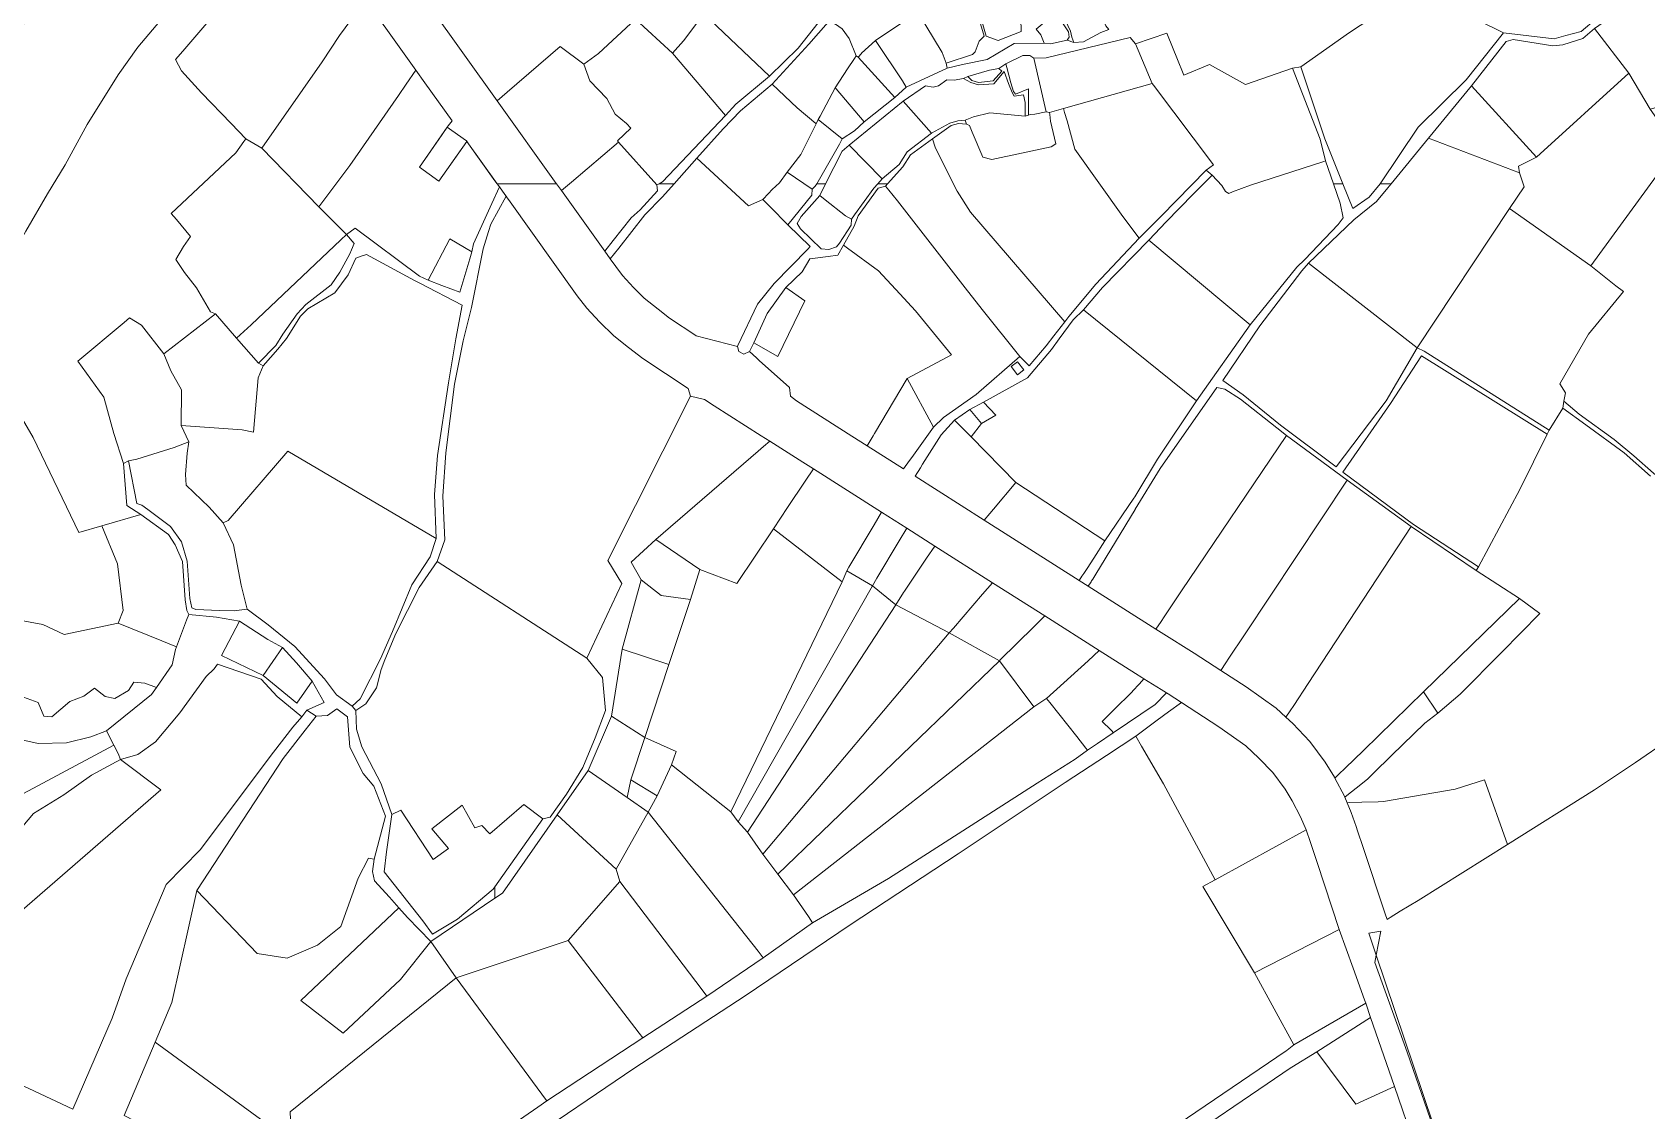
# Model space of a CAD drawing. Header units: metres. Extents: x 542555 to 550520, y 1840485 to 1846995.
# Drawn here: x 548809 to 549476, y 1842617 to 1843063 of the extents above; entities that cross this region are included whole.
import ezdxf

# ---------------------------------------------------------------- set-up
doc = ezdxf.new("R2010")
doc.units = ezdxf.units.M
doc.header["$MEASUREMENT"] = 0
doc.layers.add('Level 30', color=7, linetype='Continuous', lineweight=0)

msp = doc.modelspace()

# ---------------------------------------------------------------- linework, layer by layer
at = {"layer": 'Level 30', "color": 7, "linetype": 'Continuous', "lineweight": 0, "flags": 128}
for points in [[(548805.89, 1842980.38), (548785.73, 1842944.25), (548782.03, 1842992.34), (548788.93, 1843004.39), (548797.44, 1843047.91), (548803.34, 1843063.01), (548818.8, 1843090.33), (548827.8, 1843095.93), (548840.97, 1843108.25), (548864.0257, 1843079.6701), (548867.89, 1843074.88), (548865.9608, 1843072.6197), (548852.22, 1843056.52), (548844.2, 1843045.02), (548831.28, 1843024.53), (548822.19, 1843007.78), (548814.87, 1842995.88), (548805.89, 1842980.38)], [(549029.27, 1843103.22), (549044.41, 1843085.27), (549047.46, 1843081.01), (549058.14, 1843068.14), (549042.84, 1843053.85), (549036.79, 1843049.48), (549027.04, 1843056.74), (549005.05, 1843037.9), (549000.89, 1843034.35), (548973.19, 1843073.03), (548977.47, 1843076.41), (549004.31, 1843097.6), (549014.28, 1843086.39), (549027.43, 1843100.97), (549029.27, 1843103.22)], [(549194.51, 1843086.71), (549193.39, 1843085.68), (549190.58, 1843084.65), (549173.04, 1843074.72), (549174.91, 1843070.91), (549157.41, 1843059.28), (549151.64, 1843053.95), (549151.6282, 1843053.9363), (549150.26, 1843052.34), (549149.833, 1843052.6501), (549149.42, 1843052.95), (549146.55, 1843060.03), (549143.7, 1843064.04), (549140.86, 1843066.07), (549137.93, 1843066.8), (549144.2, 1843076.24), (549150.87, 1843083.03), (549174.35, 1843099.93), (549185.38, 1843108.12), (549191.92, 1843090.28), (549194.51, 1843086.71)], [(549539.65, 1843079.16), (549547.49, 1843064.97), (549525.45, 1843044.08), (549494.31, 1843035.4), (549477.9, 1843030.82), (549469.05, 1843045.68), (549454.91, 1843064.28), (549468.76, 1843073.92), (549481.78, 1843080.93), (549488.75, 1843086.21), (549495.41, 1843092.65), (549505.96, 1843103.19), (549513.91, 1843108.58), (549519.14, 1843103.51), (549539.65, 1843079.16)], [(548928.5, 1843050.49), (548903.62, 1843014.66), (548896.98, 1843018.62), (548890.8621, 1843024.9379), (548878.63, 1843037.57), (548870.4, 1843046.64), (548867.87, 1843051.42), (548870.831, 1843054.8756), (548899, 1843087.75), (548903.7, 1843083.64), (548907.6, 1843087.84), (548909.02, 1843086.44), (548922.19, 1843097.67), (548927.22, 1843101.96), (548934.08, 1843092.7), (548943.36, 1843080.33), (548946.25, 1843076.29), (548944.42, 1843073.18), (548942.29, 1843070.27), (548935.75, 1843061.31), (548928.5, 1843050.49)], [(549190.58, 1843084.65), (549191.903, 1843082.6047), (549192.54, 1843081.62), (549194.55, 1843079.06), (549197.13, 1843075.5), (549199.65, 1843070.22), (549202.36, 1843061), (549200.39, 1843058.93), (549198.73, 1843054.63), (549197.55, 1843053.51), (549186.66, 1843049.82), (549185.02, 1843054.34), (549175.0433, 1843070.6915), (549174.91, 1843070.91), (549173.04, 1843074.72), (549190.58, 1843084.65)], [(549214.47, 1843089.3), (549214.4812, 1843089.2241), (549214.81, 1843086.99), (549214.48, 1843083.85), (549217.7, 1843065.36), (549217.64, 1843062.95), (549208.15, 1843059.24), (549203.24, 1843061.08), (549201.55, 1843066.77), (549200.28, 1843070.54), (549197.72, 1843075.92), (549195.02, 1843079.91), (549194.26, 1843082.22), (549193.8223, 1843083.9608), (549193.39, 1843085.68), (549194.51, 1843086.71), (549200.43, 1843087.63), (549214.47, 1843089.3)], [(548939.94, 1843007.61), (548927.15, 1842990.49), (548903.62, 1843014.66), (548928.5, 1843050.49), (548935.75, 1843061.31), (548942.29, 1843070.27), (548944.42, 1843073.18), (548946.25, 1843076.29), (548952.32, 1843067.82), (548956.23, 1843062.36), (548967.25, 1843046.99), (548963.3, 1843041.24), (548960.08, 1843036.56), (548939.94, 1843007.61)], [(549243.19, 1843076.69), (549246, 1843078.35), (549248.7, 1843072.94), (549250.68, 1843069.78), (549252.68, 1843065.34), (549254.01, 1843063.8), (549250.65, 1843062.52), (549243.56, 1843058.71), (549239.47, 1843058.36), (549238.66, 1843060.67), (549238.11, 1843063.08), (549234.76, 1843070.08), (549237.6, 1843072.77), (549243.19, 1843076.69)], [(549395.12, 1843073.38), (549417.19, 1843062.39), (549401.78, 1843042.94), (549382.01, 1843023.47), (549366.22, 1843000), (549361.66, 1842994.45), (549354.88, 1842989.73), (549350.77, 1843000), (549343.35, 1843018.53), (549333.39, 1843048.33), (549353.58, 1843062.58), (549376.46, 1843077.76), (549378.82, 1843080.17), (549395.12, 1843073.38)], [(549451.61, 1843075.77), (549455.61, 1843068.22), (549449.36, 1843063), (549443.05, 1843061.27), (549438.17, 1843060.01), (549417.19, 1843062.39), (549395.12, 1843073.38), (549405.45, 1843079.49), (549414.21, 1843076.41), (549428.41, 1843078.08), (549446.11, 1843078.8), (549451.61, 1843075.77)], [(549073.53, 1843054.02), (549078.03, 1843059.12), (549086.44, 1843070.26), (549113.59, 1843044.57), (549099.62, 1843032.95), (549095.42, 1843028.23), (549073.53, 1843054.02)], [(549187.05, 1843047.84), (549170.09, 1843039.94), (549168.6, 1843042.57), (549157.9536, 1843058.4683), (549157.41, 1843059.28), (549174.91, 1843070.91), (549175.0433, 1843070.6915), (549185.02, 1843054.34), (549186.66, 1843049.82), (549187.05, 1843047.84)], [(549073.53, 1843054.02), (549095.42, 1843028.23), (549069.31, 1843000.74), (549067.92, 1843000), (549067.03, 1842999.53), (549051.09, 1843017.23), (549050.69, 1843017.69), (549056.19, 1843023.03), (549054.47, 1843024.97), (549049.76, 1843028.84), (549046.25, 1843035.21), (549039.33, 1843042.54), (549036.79, 1843049.48), (549042.84, 1843053.85), (549058.14, 1843068.14), (549073.53, 1843054.02)], [(549145.9246, 1843047.565), (549140.8, 1843039.67), (549134.5307, 1843027.9607), (549133.77, 1843026.54), (549132.88, 1843024.82), (549132.7625, 1843024.9185), (549125.02, 1843031.41), (549114.72, 1843041.14), (549129.83, 1843057.68), (549137.93, 1843066.8), (549140.86, 1843066.07), (549143.7, 1843064.04), (549146.55, 1843060.03), (549149.42, 1843052.95), (549148.6969, 1843051.836), (549145.9246, 1843047.565)], [(549233.42, 1843069.38), (549234.81, 1843066.58), (549237.24, 1843062.88), (549237.52, 1843060.61), (549236.76, 1843059.34), (549229.79, 1843057.92), (549227.25, 1843058.14), (549225.78, 1843061.57), (549223.9, 1843063.97), (549227.17, 1843066.69), (549229.03, 1843067.69), (549233.42, 1843069.38)], [(549454.91, 1843064.28), (549469.05, 1843045.68), (549430.88, 1843010.97), (549404.03, 1843040.56), (549418.42, 1843058.85), (549421.24, 1843059.63), (549437.61, 1843057.03), (549441.85, 1843057.41), (549450.03, 1843060.11), (549454.91, 1843064.28)], [(549050.69, 1843017.69), (549051.09, 1843017.23), (549031.68, 1843000.71), (549027.52, 1842997.16), (549025.49, 1843000), (549025.39, 1843000.14), (549000.89, 1843034.35), (549005.05, 1843037.9), (549027.04, 1843056.74), (549036.79, 1843049.48), (549039.33, 1843042.54), (549046.25, 1843035.21), (549049.76, 1843028.84), (549054.47, 1843024.97), (549056.19, 1843023.03), (549050.69, 1843017.69)], [(549170.09, 1843039.94), (549165.38, 1843035.69), (549150.26, 1843052.34), (549151.6282, 1843053.9363), (549151.64, 1843053.95), (549157.41, 1843059.28), (549157.9536, 1843058.4683), (549168.6, 1843042.57), (549170.09, 1843039.94)], [(549265.05, 1843057.88), (549271.92, 1843041.43), (549235.16, 1843031.11), (549229.44, 1843029.46), (549228.03, 1843029.79), (549222.97, 1843051.9), (549227.99, 1843052.02), (549262.86, 1843060.54), (549265.05, 1843057.88)], [(549300.72, 1842999.31), (549296.7, 1843003.56), (549294.29, 1843005.61), (549297.23, 1843007.88), (549272.393, 1843040.803), (549271.92, 1843041.43), (549265.05, 1843057.88), (549277.96, 1843062.34), (549280.6183, 1843055.8209), (549282.16, 1843052.04), (549284.97, 1843044.94), (549295.69, 1843049.33), (549310.56, 1843041.05), (549329.99, 1843047.76), (549341.35, 1843018.5), (549343.67, 1843009.54), (549342.92, 1843009.2), (549312.54, 1842999.45), (549305.19, 1842996.73), (549303.56, 1842995.94), (549302.27, 1842996.79), (549300.72, 1842999.31)], [(549150.26, 1843052.34), (549165.38, 1843035.69), (549152.77, 1843025.68), (549141.1192, 1843039.2969), (549140.8, 1843039.67), (549145.9246, 1843047.565), (549148.6969, 1843051.836), (549149.42, 1843052.95), (549149.833, 1843052.6501), (549150.26, 1843052.34)], [(549220.77, 1843028.34), (549219.33, 1843027.93), (549219.4, 1843033.62), (549218.67, 1843036.78), (549214.76, 1843036.2), (549213.94, 1843037.68), (549212.52, 1843041.47), (549210.73, 1843046.39), (549206.41, 1843041.39), (549200.12, 1843040.87), (549196.92, 1843041.92), (549193.85, 1843043.48), (549195.71, 1843044.32), (549197.29, 1843042.74), (549200.11, 1843041.89), (549206.11, 1843042.61), (549209.68, 1843046.59), (549208.44, 1843047.74), (549211.39, 1843049.66), (549211.78, 1843048.09), (549213.41, 1843041.74), (549214.55, 1843038.18), (549215.4, 1843037.04), (549220.73, 1843039.3), (549220.77, 1843028.34)], [(549221.48, 1843028.68), (549220.77, 1843028.34), (549220.73, 1843039.3), (549215.4, 1843037.04), (549214.55, 1843038.18), (549213.41, 1843041.74), (549211.78, 1843048.09), (549211.39, 1843049.66), (549218.37, 1843053.03), (549221.31, 1843053.09), (549222.97, 1843051.9), (549228.03, 1843029.79), (549223.41, 1843028.85), (549221.48, 1843028.68)], [(549000.9, 1843000), (549001.85, 1842998.68), (548998.7, 1842991.79), (548991.08, 1842975.13), (548990.45, 1842971.82), (548981.28, 1842977.16), (548972.43, 1842960.08), (548968.78, 1842961.82), (548942.14, 1842981.57), (548938.64, 1842979.06), (548927.15, 1842990.49), (548939.94, 1843007.61), (548960.08, 1843036.56), (548963.3, 1843041.24), (548967.25, 1843046.99), (548970.96, 1843041.8), (548982.29, 1843025.97), (548980.72, 1843023.95), (548980.29, 1843023.4), (548968.77, 1843006.92), (548976.81, 1843001.07), (548984.39, 1843011.78), (548988.4, 1843017.45), (549000.9, 1843000)], [(549219.4, 1843033.62), (549219.33, 1843027.93), (549204.71, 1843029.35), (549198.03, 1843027.74), (549194.48, 1843026.25), (549191.46, 1843026.07), (549188.16, 1843025.07), (549180.63, 1843020.98), (549168.86, 1843034.14), (549178.15, 1843040.56), (549181.27, 1843039.94), (549183.56, 1843040.52), (549186.93, 1843043.01), (549189.93, 1843042.89), (549193.85, 1843043.48), (549196.92, 1843041.92), (549200.12, 1843040.87), (549206.41, 1843041.39), (549210.73, 1843046.39), (549212.52, 1843041.47), (549213.94, 1843037.68), (549214.76, 1843036.2), (549218.67, 1843036.78), (549219.4, 1843033.62)], [(549208.44, 1843047.74), (549209.68, 1843046.59), (549206.11, 1843042.61), (549200.11, 1843041.89), (549197.29, 1843042.74), (549195.71, 1843044.32), (549204.59, 1843046.99), (549208.44, 1843047.74)], [(549350.77, 1843000), (549346.96, 1843000), (549343.67, 1843009.54), (549341.35, 1843018.5), (549329.99, 1843047.76), (549333.39, 1843048.33), (549343.35, 1843018.53), (549350.77, 1843000)], [(549489.09, 1843014.95), (549453.41, 1842966.02), (549419.71, 1842989.79), (549425.81, 1842998.74), (549423.89, 1843004.52), (549423.41, 1843007.27), (549430.88, 1843010.97), (549469.05, 1843045.68), (549477.9, 1843030.82), (549489.09, 1843014.95)], [(549114.72, 1843041.14), (549125.02, 1843031.41), (549132.7625, 1843024.9185), (549132.88, 1843024.82), (549126.5, 1843012.06), (549120.85, 1843004.75), (549117.78, 1843000.33), (549114.73, 1842997.58), (549113.2206, 1842995.9806), (549110.87, 1842993.49), (549104.95, 1842990.9), (549083.58, 1843010.55), (549094.39, 1843022.69), (549101.64, 1843030.14), (549114.72, 1843041.14)], [(549140.8, 1843039.67), (549141.1192, 1843039.2969), (549152.77, 1843025.68), (549148.8, 1843021.86), (549143.6, 1843018.64), (549133.77, 1843026.54), (549134.5307, 1843027.9607), (549140.8, 1843039.67)], [(549271.92, 1843041.43), (549272.393, 1843040.803), (549297.23, 1843007.88), (549294.29, 1843005.61), (549275.74, 1842986.67), (549266.47, 1842977.44), (549259.77, 1842986.52), (549239.91, 1843014.31), (549236.7, 1843026.09), (549235.6733, 1843029.4368), (549235.16, 1843031.11), (549271.92, 1843041.43)], [(549404.03, 1843040.56), (549430.88, 1843010.97), (549423.41, 1843007.27), (549423.89, 1843004.52), (549386.28, 1843018.9), (549404.03, 1843040.56)], [(549168.86, 1843034.14), (549180.63, 1843020.98), (549170.49, 1843013.14), (549167.26, 1843007.98), (549160.19, 1843002.07), (549146.57, 1843015.98), (549168.86, 1843034.14)], [(549235.16, 1843031.11), (549235.6733, 1843029.4368), (549236.7, 1843026.09), (549239.91, 1843014.31), (549259.77, 1842986.52), (549266.47, 1842977.44), (549248.61, 1842958.41), (549237.49, 1842945.17), (549235.73, 1842942.87), (549196.81, 1842988.31), (549191.27, 1842997), (549182.2781, 1843014.7773), (549182.12, 1843015.09), (549180.97, 1843018.58), (549188.78, 1843024.11), (549191.78, 1843024.96), (549195.12, 1843024.67), (549196.38, 1843024.04), (549197.4981, 1843021.3459), (549201.8, 1843010.98), (549205.61, 1843010.1), (549230.07, 1843015.33), (549232.06, 1843016.48), (549229.79, 1843025.93), (549229.5173, 1843028.6807), (549229.44, 1843029.46), (549235.16, 1843031.11)], [(549196.38, 1843024.04), (549195.12, 1843024.67), (549194.48, 1843026.25), (549198.03, 1843027.74), (549204.71, 1843029.35), (549219.33, 1843027.93), (549220.77, 1843028.34), (549221.48, 1843028.68), (549223.41, 1843028.85), (549228.03, 1843029.79), (549229.44, 1843029.46), (549229.5173, 1843028.6807), (549229.79, 1843025.93), (549232.06, 1843016.48), (549230.07, 1843015.33), (549205.61, 1843010.1), (549201.8, 1843010.98), (549197.4981, 1843021.3459), (549196.38, 1843024.04)], [(548988.46, 1843017.54), (548988.4, 1843017.45), (548976.81, 1843001.07), (548968.77, 1843006.92), (548978.21, 1843020.42), (548980.29, 1843023.4), (548982.12, 1843022.09), (548988.2, 1843017.73), (548988.46, 1843017.54)], [(549133.77, 1843026.54), (549143.6, 1843018.64), (549142.58, 1843016.4), (549133.15, 1843000), (549132.55, 1842998.95), (549131.2, 1842997.7), (549120.85, 1843004.75), (549126.5, 1843012.06), (549132.88, 1843024.82), (549133.77, 1843026.54)], [(549195.12, 1843024.67), (549191.78, 1843024.96), (549188.78, 1843024.11), (549180.97, 1843018.58), (549171.94, 1843011.91), (549168.72, 1843006.94), (549162.41, 1843000), (549158.37, 1843000), (549160.19, 1843002.07), (549167.26, 1843007.98), (549170.49, 1843013.14), (549180.63, 1843020.98), (549188.16, 1843025.07), (549191.46, 1843026.07), (549194.48, 1843026.25), (549195.12, 1843024.67)], [(548899.1, 1842941.62), (548893.04, 1842936.09), (548884.36, 1842946.27), (548882.27, 1842946.97), (548876.56, 1842956.99), (548871.63, 1842963.24), (548868.01, 1842968.66), (548871.1, 1842974.05), (548874.12, 1842978.14), (548868.25, 1842985.23), (548866, 1842987.77), (548892.76, 1843012.81), (548896.1519, 1843017.4798), (548896.98, 1843018.62), (548903.62, 1843014.66), (548927.15, 1842990.49), (548938.64, 1842979.06), (548936.2842, 1842976.8293), (548899.1, 1842941.62)], [(549067.03, 1842999.53), (549067.25, 1842997.12), (549060.15, 1842989.23), (549056.36, 1842985.87), (549048.97, 1842976.58), (549045.44, 1842972.14), (549027.52, 1842997.16), (549031.68, 1843000.71), (549051.09, 1843017.23), (549067.03, 1842999.53)], [(549235.73, 1842942.87), (549231.2322, 1842937.1096), (549228, 1842932.97), (549220.95, 1842924.75), (549217.12, 1842928.53), (549201.613, 1842948.0685), (549194.58, 1842956.93), (549166.54, 1842992.98), (549162.9233, 1842997.4029), (549161.56, 1842999.07), (549162.41, 1843000), (549168.72, 1843006.94), (549171.94, 1843011.91), (549180.97, 1843018.58), (549182.12, 1843015.09), (549182.2781, 1843014.7773), (549191.27, 1842997), (549196.81, 1842988.31), (549235.73, 1842942.87)], [(549425.81, 1842998.74), (549419.71, 1842989.79), (549381.51, 1842932.21), (549336.6, 1842967.18), (549355.35, 1842985.04), (549364.68, 1842992.72), (549369.4, 1842998.3), (549370.79, 1843000), (549386.28, 1843018.9), (549423.89, 1843004.52), (549425.81, 1842998.74)], [(549130.46, 1842974.02), (549129.4777, 1842973.014), (549115.54, 1842958.74), (549108.61, 1842950.18), (549100.55, 1842933.06), (549100.36, 1842932.65), (549100.32, 1842932.66), (549083.29, 1842937.16), (549083.07, 1842937.22), (549072.22, 1842944.42), (549067.54, 1842948.09), (549061.81, 1842952.72), (549057.38, 1842957.06), (549052.78, 1842962.1), (549050.04, 1842965.72), (549047.74, 1842968.93), (549051.25, 1842973.4), (549062.06, 1842987.1), (549069.35, 1842994.61), (549074.17, 1843000), (549083.58, 1843010.55), (549104.95, 1842990.9), (549110.87, 1842993.49), (549113.8232, 1842990.4878), (549121.11, 1842983.08), (549130.46, 1842974.02)], [(549146.57, 1843015.98), (549160.19, 1843002.07), (549158.37, 1843000), (549156.82, 1842998.25), (549148.82, 1842987.15), (549147.49, 1842985.34), (549145.01, 1842986.75), (549136.62, 1842993.37), (549134.35, 1842995.14), (549136.82, 1843000), (549143.7, 1843013.5), (549146.57, 1843015.98)], [(549349.73, 1842991.94), (549350.97, 1842985.97), (549348.92, 1842983.14), (549335.07, 1842968.64), (549331.74, 1842965.53), (549312.46, 1842941.65), (549270.59, 1842976.67), (549277.67, 1842984.23), (549288.82, 1842995.73), (549296.7, 1843003.56), (549300.72, 1842999.31), (549302.27, 1842996.79), (549303.56, 1842995.94), (549305.19, 1842996.73), (549312.54, 1842999.45), (549342.92, 1843009.2), (549343.67, 1843009.54), (549346.95, 1843000), (549346.96, 1843000), (549349.73, 1842991.94)], [(549489.09, 1843014.95), (549527.16, 1842938.48), (549517.42, 1842888.52), (549511.75, 1842893.81), (549506.87, 1842889.41), (549516.33, 1842882.16), (549516.03, 1842879.53), (549513.31, 1842865.88), (549508.88, 1842850.43), (549501.57, 1842858.64), (549495.61, 1842866.32), (549479.36, 1842880.26), (549471.21, 1842887.51), (549462.99, 1842894.29), (549448.56, 1842904.65), (549442.28, 1842910.07), (549442.92, 1842913.47), (549440.52, 1842917.24), (549452.35, 1842937.81), (549466.87, 1842955.38), (549463.66, 1842957.85), (549453.41, 1842966.02), (549489.09, 1843014.95)], [(549120.85, 1843004.75), (549131.2, 1842997.7), (549131.08, 1842995.29), (549121.11, 1842983.08), (549113.8232, 1842990.4878), (549110.87, 1842993.49), (549113.2206, 1842995.9806), (549114.73, 1842997.58), (549117.78, 1843000.33), (549120.85, 1843004.75)], [(549001.85, 1842998.68), (549004.12, 1842995.5), (549004.59, 1842994.84), (548998.24, 1842983.36), (548997.312, 1842980.3257), (548995.09, 1842973.06), (548990.34, 1842948.8), (548986.87, 1842934.99), (548983.26, 1842917.12), (548979.69, 1842888.72), (548978.5, 1842870.76), (548979.32, 1842852.79), (548976.07, 1842843.78), (548968.7, 1842833.04), (548958.98, 1842813.94), (548954.49, 1842803.05), (548952.98, 1842799.1), (548951, 1842791.5), (548946.56, 1842784.93), (548942.44, 1842782.2), (548940.95, 1842783.94), (548944.29, 1842786.94), (548952.72, 1842803.59), (548957.61, 1842814.88), (548965.64, 1842834.17), (548973.2, 1842845.73), (548975.69, 1842853.27), (548974.99, 1842871.54), (548976.25, 1842887.56), (548980.83, 1842917.63), (548983.83, 1842935.81), (548986.49, 1842949.75), (548968.9542, 1842958.8647), (548966.77, 1842960), (548946.85, 1842970.7), (548944.7277, 1842970.0118), (548942.44, 1842969.27), (548939.23, 1842962.29), (548933.71, 1842954.93), (548922.56, 1842948.29), (548919.54, 1842945.24), (548913.74, 1842935.96), (548910.24, 1842931.61), (548904.06, 1842924.74), (548902.14, 1842925.77), (548909.34, 1842933.08), (548912.3, 1842937.83), (548918.2, 1842946.24), (548921.72, 1842950.13), (548932.19, 1842958.26), (548935.84, 1842963.46), (548939.96, 1842971.06), (548940.648, 1842972.6883), (548941.76, 1842975.32), (548938.64, 1842979.06), (548942.14, 1842981.57), (548968.78, 1842961.82), (548972.43, 1842960.08), (548978.0448, 1842957.9274), (548985.42, 1842955.1), (548989.6059, 1842969.0141), (548990.45, 1842971.82), (548991.08, 1842975.13), (548998.7, 1842991.79), (549001.85, 1842998.68)], [(549067.92, 1843000), (549074.17, 1843000), (549069.35, 1842994.61), (549062.06, 1842987.1), (549051.25, 1842973.4), (549047.74, 1842968.93), (549045.44, 1842972.14), (549048.97, 1842976.58), (549056.36, 1842985.87), (549060.15, 1842989.23), (549067.25, 1842997.12), (549067.03, 1842999.53), (549067.92, 1843000)], [(549158.37, 1843000), (549162.41, 1843000), (549161.56, 1842999.07), (549158.54, 1842998.16), (549150.3, 1842986.8), (549148.61, 1842982.48), (549144.14, 1842974.62), (549141.87, 1842970.45), (549137.8172, 1842969.9412), (549130.24, 1842968.99), (549127.11, 1842963.52), (549120.41, 1842957.14), (549112.65, 1842946.33), (549107.06, 1842934.28), (549105.3, 1842930.58), (549102.95, 1842929.58), (549100.95, 1842930.61), (549100.36, 1842932.63), (549100.36, 1842932.65), (549100.55, 1842933.06), (549108.61, 1842950.18), (549115.54, 1842958.74), (549129.4777, 1842973.014), (549130.46, 1842974.02), (549121.11, 1842983.08), (549131.08, 1842995.29), (549131.2, 1842997.7), (549132.55, 1842998.95), (549133.15, 1843000), (549136.82, 1843000), (549134.35, 1842995.14), (549126.7, 1842986.52), (549125.02, 1842983.56), (549126.4, 1842981.38), (549134.96, 1842973.12), (549138.08, 1842972.85), (549141.33, 1842973.95), (549142.59, 1842975.38), (549147.38, 1842982.9), (549147.49, 1842985.34), (549148.82, 1842987.15), (549156.82, 1842998.25), (549158.37, 1843000)], [(549161.56, 1842999.07), (549162.9233, 1842997.4029), (549166.54, 1842992.98), (549194.58, 1842956.93), (549201.613, 1842948.0685), (549217.12, 1842928.53), (549199.1, 1842912.9), (549185.63, 1842903.32), (549181.5, 1842899.35), (549170.61, 1842919.46), (549188.83, 1842929.3), (549174.03, 1842947.38), (549167.4637, 1842954.5013), (549158.65, 1842964.06), (549145.8135, 1842973.4021), (549144.14, 1842974.62), (549148.61, 1842982.48), (549150.3, 1842986.8), (549158.54, 1842998.16), (549161.56, 1842999.07)], [(549436.12, 1842898.11), (549435.31, 1842896.42), (549383.27, 1842928.9), (549370.56, 1842909.15), (549350.84, 1842880.72), (549380, 1842859.13), (549406.86, 1842841.53), (549406, 1842840.06), (549379, 1842858.32), (549352.54, 1842877.46), (549327.47, 1842895.95), (549323.49, 1842899.1), (549308.46, 1842910.89), (549301.99, 1842915.09), (549298.67, 1842915.76), (549275.26, 1842882.26), (549264.8484, 1842865.3922), (549264.81, 1842865.33), (549248.56, 1842838.56), (549247.31, 1842836.49), (549246.86, 1842835.76), (549246.64, 1842835.4), (549245.49, 1842833.51), (549241.68, 1842835.93), (549242.85, 1842837.69), (549243.19, 1842838.2), (549243.57, 1842838.77), (549244.95, 1842840.84), (549247.79, 1842845.11), (549252.31, 1842852.34), (549264.3636, 1842869.9182), (549264.79, 1842870.54), (549274.13, 1842886.11), (549290.22, 1842910.16), (549312.46, 1842941.65), (549331.74, 1842965.53), (549335.07, 1842968.64), (549348.92, 1842983.14), (549350.97, 1842985.97), (549349.73, 1842991.94), (549346.96, 1843000), (549350.77, 1843000), (549354.88, 1842989.73), (549361.66, 1842994.45), (549366.22, 1843000), (549370.79, 1843000), (549369.4, 1842998.3), (549364.68, 1842992.72), (549355.35, 1842985.04), (549336.6, 1842967.18), (549333.8, 1842964), (549316.43, 1842941.19), (549301.17, 1842918.68), (549309.55, 1842912.68), (549324.96, 1842900.17), (549348, 1842882.94), (549368.7, 1842910.28), (549381.51, 1842932.21), (549384.45, 1842930.74), (549436.12, 1842898.11)], [(549080.93, 1842912.17), (549046.77, 1842844.16), (549052.5, 1842834.64), (549038.07, 1842803.85), (548976.07, 1842843.78), (548979.32, 1842852.79), (548978.5, 1842870.76), (548979.69, 1842888.72), (548983.26, 1842917.12), (548986.87, 1842934.99), (548990.34, 1842948.8), (548995.09, 1842973.06), (548997.312, 1842980.3257), (548998.24, 1842983.36), (549004.59, 1842994.84), (549005.06, 1842994.18), (549005.5715, 1842993.466), (549034.06, 1842953.7), (549038.02, 1842948.6), (549043.2, 1842942.96), (549049.25, 1842937.14), (549055.28, 1842932.29), (549061.16, 1842927.76), (549079.89, 1842915.33), (549080.93, 1842912.17)], [(549134.35, 1842995.14), (549136.62, 1842993.37), (549145.01, 1842986.75), (549147.49, 1842985.34), (549147.38, 1842982.9), (549142.59, 1842975.38), (549141.33, 1842973.95), (549138.08, 1842972.85), (549134.96, 1842973.12), (549126.4, 1842981.38), (549125.02, 1842983.56), (549126.7, 1842986.52), (549134.35, 1842995.14)], [(549442.92, 1842913.47), (549442.28, 1842910.07), (549441.77, 1842907.17), (549436.12, 1842898.11), (549384.45, 1842930.74), (549381.51, 1842932.21), (549419.71, 1842989.79), (549453.41, 1842966.02), (549463.66, 1842957.85), (549466.87, 1842955.38), (549452.35, 1842937.81), (549440.52, 1842917.24), (549442.92, 1842913.47)], [(548941.76, 1842975.32), (548940.648, 1842972.6883), (548939.96, 1842971.06), (548935.84, 1842963.46), (548932.19, 1842958.26), (548921.72, 1842950.13), (548918.2, 1842946.24), (548912.3, 1842937.83), (548909.34, 1842933.08), (548902.14, 1842925.77), (548893.04, 1842936.09), (548899.1, 1842941.62), (548936.2842, 1842976.8293), (548938.64, 1842979.06), (548941.76, 1842975.32)], [(548985.42, 1842955.1), (548978.0448, 1842957.9274), (548972.43, 1842960.08), (548981.28, 1842977.16), (548990.45, 1842971.82), (548989.6059, 1842969.0141), (548985.42, 1842955.1)], [(549270.59, 1842976.67), (549312.46, 1842941.65), (549290.22, 1842910.16), (549243.44, 1842947.91), (549251.3, 1842957.07), (549270.59, 1842976.67)], [(548968.9542, 1842958.8647), (548986.49, 1842949.75), (548983.83, 1842935.81), (548980.83, 1842917.63), (548976.25, 1842887.56), (548974.99, 1842871.54), (548975.69, 1842853.27), (548914.35, 1842889.43), (548889.58, 1842860.75), (548887.6, 1842859.8), (548881.84, 1842866.19), (548872.21, 1842875.36), (548872.02, 1842879.76), (548872.73, 1842888.55), (548873.32, 1842893.26), (548870.24, 1842899.99), (548895.39, 1842898.18), (548900.1, 1842897.23), (548902.03, 1842919.68), (548904.06, 1842924.74), (548910.24, 1842931.61), (548913.74, 1842935.96), (548919.54, 1842945.24), (548922.56, 1842948.29), (548933.71, 1842954.93), (548939.23, 1842962.29), (548942.44, 1842969.27), (548944.7277, 1842970.0118), (548946.85, 1842970.7), (548966.77, 1842960), (548968.9542, 1842958.8647)], [(549144.14, 1842974.62), (549145.8135, 1842973.4021), (549158.65, 1842964.06), (549167.4637, 1842954.5013), (549174.03, 1842947.38), (549188.83, 1842929.3), (549170.61, 1842919.46), (549156.98, 1842896.72), (549156.42, 1842895.79), (549153.95, 1842891.66), (549147.69, 1842895.63), (549124.79, 1842910.18), (549124.78, 1842910.19), (549122.27, 1842912.14), (549121.85, 1842915.78), (549109.36, 1842926.95), (549108.19, 1842928), (549105.3, 1842930.58), (549107.06, 1842934.28), (549117.07, 1842928.62), (549128.22, 1842951.59), (549120.41, 1842957.14), (549127.11, 1842963.52), (549130.24, 1842968.99), (549137.8172, 1842969.9412), (549141.87, 1842970.45), (549144.14, 1842974.62)], [(549336.6, 1842967.18), (549381.51, 1842932.21), (549368.7, 1842910.28), (549348, 1842882.94), (549324.96, 1842900.17), (549309.55, 1842912.68), (549301.17, 1842918.68), (549316.43, 1842941.19), (549333.8, 1842964), (549336.6, 1842967.18)], [(549117.07, 1842928.62), (549107.06, 1842934.28), (549112.65, 1842946.33), (549120.41, 1842957.14), (549128.22, 1842951.59), (549117.07, 1842928.62)], [(548870.24, 1842899.99), (548873.32, 1842893.26), (548867.25, 1842890.96), (548851.84, 1842886.17), (548848.41, 1842885.44), (548846.4, 1842884.31), (548842.32, 1842896.72), (548838.19, 1842911.77), (548827.48, 1842926.64), (548846.57, 1842942.66), (548848.77, 1842944.55), (548853.76, 1842941.5), (548863.05, 1842929.64), (548865.92, 1842922.62), (548870.3, 1842914.72), (548870.24, 1842899.99)], [(548895.39, 1842898.18), (548870.24, 1842899.99), (548870.3, 1842914.72), (548865.92, 1842922.62), (548863.05, 1842929.64), (548884.36, 1842946.27), (548893.04, 1842936.09), (548902.14, 1842925.77), (548904.06, 1842924.74), (548902.03, 1842919.68), (548900.1, 1842897.23), (548895.39, 1842898.18)], [(549243.44, 1842947.91), (549290.22, 1842910.16), (549274.13, 1842886.11), (549264.79, 1842870.54), (549264.3636, 1842869.9182), (549252.31, 1842852.34), (549215.46, 1842876.5), (549196.99, 1842895.27), (549201.32, 1842900.92), (549207.17, 1842904.23), (549202.07, 1842909.73), (549220.33, 1842919.68), (549230.19, 1842931.48), (549233.4168, 1842935.8133), (549239.26, 1842943.66), (549243.44, 1842947.91)], [(549218.79, 1842923), (549216.15, 1842920.97), (549213.61, 1842924.41), (549216.18, 1842926.35), (549218.79, 1842923)], [(549424, 1842873.55), (549406.86, 1842841.53), (549380, 1842859.13), (549350.84, 1842880.72), (549370.56, 1842909.15), (549383.27, 1842928.9), (549435.31, 1842896.42), (549424, 1842873.55)], [(549170.61, 1842919.46), (549181.5, 1842899.35), (549172.5, 1842886.85), (549171.56, 1842885.55), (549169.05, 1842882.07), (549153.95, 1842891.66), (549156.42, 1842895.79), (549156.98, 1842896.72), (549170.61, 1842919.46)], [(549113.74, 1842893.51), (549111.1575, 1842891.2926), (549108.93, 1842889.38), (549066.54, 1842852.94), (549056.35, 1842843.54), (549060.48, 1842836.13), (549052.64, 1842807.49), (549048.17, 1842779.8), (549038.51, 1842757.36), (549025.69, 1842739.01), (549003.2, 1842706.67), (549000, 1842704.51), (549000, 1842709.28), (549019.8, 1842737.37), (549022.84, 1842738.04), (549029.56, 1842747.49), (549036.33, 1842758.53), (549041.43, 1842770.8), (549045.72, 1842782.17), (549044.46, 1842795.81), (549038.07, 1842803.85), (549052.5, 1842834.64), (549046.77, 1842844.16), (549080.93, 1842912.17), (549086.72, 1842910.8), (549090.64, 1842908.2), (549110.1733, 1842895.7781), (549113.74, 1842893.51)], [(549207.17, 1842904.23), (549201.32, 1842900.92), (549196.5, 1842906.68), (549202.07, 1842909.73), (549207.17, 1842904.23)], [(549275.56, 1842818.99), (549273.4, 1842815.78), (549245.49, 1842833.51), (549246.64, 1842835.4), (549246.86, 1842835.76), (549247.31, 1842836.49), (549248.56, 1842838.56), (549264.81, 1842865.33), (549264.8484, 1842865.3922), (549275.26, 1842882.26), (549298.67, 1842915.76), (549301.99, 1842915.09), (549308.46, 1842910.89), (549323.49, 1842899.1), (549327.47, 1842895.95), (549284.0607, 1842831.5989), (549276.83, 1842820.88), (549275.56, 1842818.99)], [(549201.32, 1842900.92), (549196.99, 1842895.27), (549190.13, 1842902.22), (549196.5, 1842906.68), (549201.32, 1842900.92)], [(549204.78, 1842863.64), (549202.46, 1842860.84), (549173.79, 1842879.05), (549176, 1842882.55), (549176.94, 1842884.03), (549184.65, 1842896.21), (549190.13, 1842902.22), (549196.99, 1842895.27), (549215.46, 1842876.5), (549206.24, 1842865.39), (549204.78, 1842863.64)], [(548892.14, 1842823.33), (548886.03, 1842823.55), (548876.23, 1842823.86), (548874.64, 1842824.56), (548873.79, 1842828.52), (548872.7, 1842843.88), (548870.29, 1842851.85), (548865.76, 1842858.25), (548856.41, 1842865.28), (548853.94, 1842867.02), (548851.83, 1842867.8), (548848.41, 1842885.44), (548851.84, 1842886.17), (548867.25, 1842890.96), (548873.32, 1842893.26), (548872.73, 1842888.55), (548872.02, 1842879.76), (548872.21, 1842875.36), (548881.84, 1842866.19), (548887.6, 1842859.8), (548891.78, 1842850.65), (548895.01, 1842833.93), (548897.53, 1842824.08), (548893.15, 1842823.56), (548892.14, 1842823.33)], [(548887.6, 1842859.8), (548889.58, 1842860.75), (548914.35, 1842889.43), (548975.69, 1842853.27), (548973.2, 1842845.73), (548965.64, 1842834.17), (548957.61, 1842814.88), (548952.72, 1842803.59), (548944.29, 1842786.94), (548940.95, 1842783.94), (548934.39, 1842788.61), (548929.51, 1842795.22), (548917.18, 1842808.58), (548906.15, 1842817.53), (548897.53, 1842824.08), (548895.01, 1842833.93), (548891.78, 1842850.65), (548887.6, 1842859.8)], [(549121.0751, 1842866.0719), (549115.19, 1842857.3), (549100.01, 1842834.67), (549084.71, 1842840.51), (549066.54, 1842852.94), (549108.93, 1842889.38), (549111.1575, 1842891.2926), (549113.74, 1842893.51), (549127.37, 1842884.85), (549131.79, 1842882.04), (549128.4, 1842876.99), (549121.0751, 1842866.0719)], [(549302.35, 1842801.85), (549300.29, 1842798.75), (549289.27, 1842805.9), (549275.61, 1842814.38), (549273.4, 1842815.78), (549275.56, 1842818.99), (549276.83, 1842820.88), (549284.0607, 1842831.5989), (549327.47, 1842895.95), (549352.54, 1842877.46), (549310.0568, 1842813.4572), (549303.64, 1842803.79), (549302.35, 1842801.85)], [(549000, 1842709.28), (549000, 1842704.51), (548973.52, 1842686.64), (548963.85, 1842696.51), (548960.26, 1842700.57), (548956.44, 1842704.9), (548950.13, 1842711.71), (548949.31, 1842715.61), (548950.11, 1842720.7), (548954.76, 1842738.41), (548949.96, 1842750.89), (548945.54, 1842756.12), (548940, 1842766.98), (548939.05, 1842779.56), (548934.55, 1842782.91), (548930.76, 1842780.15), (548926.07, 1842779.8), (548922.23, 1842782.26), (548929.37, 1842785.4), (548924.36, 1842794.31), (548917.97, 1842801.83), (548912.08, 1842808.21), (548906.05, 1842811.54), (548894.34, 1842819.1), (548884.77, 1842820.7), (548873.4, 1842821.92), (548872.54, 1842823.55), (548871.91, 1842827.93), (548870.76, 1842843.84), (548867.77, 1842850.74), (548864.92, 1842854.96), (548853.56, 1842863.27), (548847.68, 1842866.96), (548846.4, 1842884.31), (548848.41, 1842885.44), (548851.83, 1842867.8), (548853.94, 1842867.02), (548856.41, 1842865.28), (548865.76, 1842858.25), (548870.29, 1842851.85), (548872.7, 1842843.88), (548873.79, 1842828.52), (548874.64, 1842824.56), (548876.23, 1842823.86), (548886.03, 1842823.55), (548892.14, 1842823.33), (548893.15, 1842823.56), (548897.53, 1842824.08), (548906.15, 1842817.53), (548917.18, 1842808.58), (548929.51, 1842795.22), (548934.39, 1842788.61), (548940.95, 1842783.94), (548942.44, 1842782.2), (548942.73, 1842774.45), (548944.94, 1842767.08), (548952.87, 1842751.82), (548957.35, 1842739.21), (548955.1, 1842723.68), (548954.2, 1842715.42), (548970.23, 1842695.17), (548974.18, 1842689.66), (548984.52, 1842695.9), (548999.27, 1842708.24), (549000, 1842709.28)], [(549146.4825, 1842841.4779), (549145.54, 1842839.89), (549143.64, 1842835.32), (549115.19, 1842857.3), (549121.0751, 1842866.0719), (549128.4, 1842876.99), (549131.79, 1842882.04), (549159.95, 1842864.16), (549156.83, 1842858.91), (549146.4825, 1842841.4779)], [(549215.46, 1842876.5), (549252.31, 1842852.34), (549247.79, 1842845.11), (549244.95, 1842840.84), (549243.57, 1842838.77), (549243.19, 1842838.2), (549242.85, 1842837.69), (549241.68, 1842835.93), (549202.46, 1842860.84), (549204.78, 1842863.64), (549206.24, 1842865.39), (549215.46, 1842876.5)], [(549328.98, 1842782.03), (549327.25, 1842779.39), (549323.23, 1842783.08), (549310.78, 1842791.95), (549300.29, 1842798.75), (549302.35, 1842801.85), (549303.64, 1842803.79), (549310.0568, 1842813.4572), (549352.54, 1842877.46), (549379, 1842858.32), (549336.4175, 1842793.3626), (549330.47, 1842784.29), (549328.98, 1842782.03)], [(548872.41, 1842819.48), (548868.32, 1842808.53), (548862.19, 1842810.98), (548844.14, 1842818.26), (548846.17, 1842823.56), (548843.9, 1842842.76), (548837.34, 1842858.57), (548853.56, 1842863.27), (548864.92, 1842854.96), (548867.77, 1842850.74), (548870.76, 1842843.84), (548871.91, 1842827.93), (548872.54, 1842823.55), (548873.4, 1842821.92), (548872.41, 1842819.48)], [(549158.0064, 1842836.8608), (549156.15, 1842833.75), (549145.54, 1842839.89), (549146.4825, 1842841.4779), (549156.83, 1842858.91), (549159.95, 1842864.16), (549170.35, 1842857.55), (549167.22, 1842852.3), (549158.0064, 1842836.8608)], [(549115.19, 1842857.3), (549143.64, 1842835.32), (549097.59, 1842740.3), (549073, 1842759.65), (549074.96, 1842765.22), (549061.96, 1842770.95), (549071.99, 1842801.21), (549080.92, 1842828.13), (549084.71, 1842840.51), (549100.01, 1842834.67), (549115.19, 1842857.3)], [(549169.0026, 1842830.9479), (549165.82, 1842825.92), (549156.15, 1842833.75), (549158.0064, 1842836.8608), (549167.22, 1842852.3), (549170.35, 1842857.55), (549182, 1842850.15), (549178.57, 1842845.09), (549169.39, 1842831.56), (549169.0026, 1842830.9479)], [(549406, 1842840.06), (549423.93, 1842828.48), (549384.21, 1842789.92), (549359.2712, 1842765.6118), (549351.78, 1842758.31), (549349.19, 1842755.79), (549347.52, 1842754.17), (549347.29, 1842754.61), (549343.51, 1842760.85), (549337.13, 1842769.39), (549330.11, 1842776.76), (549327.25, 1842779.39), (549328.98, 1842782.03), (549330.47, 1842784.29), (549336.4175, 1842793.3626), (549379, 1842858.32), (549406, 1842840.06)], [(549066.54, 1842852.94), (549084.71, 1842840.51), (549080.92, 1842828.13), (549068.78, 1842829.7), (549060.48, 1842836.13), (549056.35, 1842843.54), (549066.54, 1842852.94)], [(549189.6621, 1842816.2539), (549187.98, 1842814.3), (549165.82, 1842825.92), (549169.0026, 1842830.9479), (549169.39, 1842831.56), (549178.57, 1842845.09), (549182, 1842850.15), (549205.82, 1842835.02), (549201.78, 1842830.33), (549189.6621, 1842816.2539)], [(549036.33, 1842758.53), (549029.56, 1842747.49), (549022.84, 1842738.04), (549019.8, 1842737.37), (549011.93, 1842743.28), (548997.96, 1842731.11), (548994.63, 1842734.61), (548991.7, 1842733.66), (548986.44, 1842742.99), (548973.85, 1842733.22), (548980.8, 1842725.12), (548974.45, 1842720.57), (548961.02, 1842740.95), (548957.35, 1842739.21), (548952.87, 1842751.82), (548944.94, 1842767.08), (548942.73, 1842774.45), (548942.44, 1842782.2), (548946.56, 1842784.93), (548951, 1842791.5), (548952.98, 1842799.1), (548954.49, 1842803.05), (548958.98, 1842813.94), (548968.7, 1842833.04), (548976.07, 1842843.78), (549038.07, 1842803.85), (549044.46, 1842795.81), (549045.72, 1842782.17), (549041.43, 1842770.8), (549036.33, 1842758.53)], [(549080.92, 1842828.13), (549071.99, 1842801.21), (549052.64, 1842807.49), (549060.48, 1842836.13), (549068.78, 1842829.7), (549080.92, 1842828.13)], [(549145.54, 1842839.89), (549156.15, 1842833.75), (549100.59, 1842736.08), (549097.59, 1842740.3), (549143.64, 1842835.32), (549145.54, 1842839.89)], [(549165.82, 1842825.92), (549104.54, 1842731.77), (549100.59, 1842736.08), (549156.15, 1842833.75), (549165.82, 1842825.92)], [(549208.9116, 1842802.9285), (549208.68, 1842802.7), (549187.98, 1842814.3), (549189.6621, 1842816.2539), (549201.78, 1842830.33), (549205.82, 1842835.02), (549227.48, 1842821.26), (549223.02, 1842816.85), (549208.9116, 1842802.9285)], [(549165.82, 1842825.92), (549187.98, 1842814.3), (549110.9, 1842722.8), (549104.54, 1842731.77), (549165.82, 1842825.92)], [(549423.93, 1842828.48), (549432.26, 1842822.33), (549416.6, 1842806.33), (549399.39, 1842788.97), (549390.15, 1842781.07), (549384.21, 1842789.92), (549423.93, 1842828.48)], [(548929.37, 1842785.4), (548922.23, 1842782.26), (548920.18, 1842779.57), (548909.85, 1842788), (548903.35, 1842795.07), (548885.24, 1842801.31), (548883.9, 1842799.44), (548880.55, 1842796.27), (548869.62, 1842781.14), (548859.55, 1842769.21), (548852.25, 1842763.95), (548845.1, 1842761.85), (548844.17, 1842764.31), (548842.38, 1842767.83), (548839.29, 1842773.78), (548857.97, 1842788.76), (548859.97, 1842791.64), (548866.52, 1842801.02), (548867.81, 1842807.36), (548868.32, 1842808.53), (548872.41, 1842819.48), (548873.4, 1842821.92), (548884.77, 1842820.7), (548894.34, 1842819.1), (548886.86, 1842804.92), (548904.09, 1842796.6), (548917.99, 1842785.2), (548924.36, 1842794.31), (548929.37, 1842785.4)], [(548912.08, 1842808.21), (548904.09, 1842796.6), (548886.86, 1842804.92), (548894.34, 1842819.1), (548906.05, 1842811.54), (548912.08, 1842808.21)], [(549245.38, 1842802.7), (549228.23, 1842787.15), (549227.8758, 1842786.9174), (549222.93, 1842783.67), (549208.68, 1842802.7), (549208.9116, 1842802.9285), (549223.02, 1842816.85), (549227.48, 1842821.26), (549250.04, 1842806.93), (549245.38, 1842802.7)], [(549187.98, 1842814.3), (549208.68, 1842802.7), (549117.1, 1842714.47), (549110.9, 1842722.8), (549187.98, 1842814.3)], [(548917.99, 1842785.2), (548904.09, 1842796.6), (548912.08, 1842808.21), (548917.97, 1842801.83), (548924.36, 1842794.31), (548917.99, 1842785.2)], [(549052.64, 1842807.49), (549071.99, 1842801.21), (549061.96, 1842770.95), (549048.17, 1842779.8), (549052.64, 1842807.49)], [(549208.68, 1842802.7), (549222.93, 1842783.67), (549123.58, 1842705.94), (549117.1, 1842714.47), (549208.68, 1842802.7)], [(549255.77, 1842772.91), (549255.79, 1842772.87), (549249.3109, 1842768.5647), (549245.09, 1842765.76), (549244.4089, 1842766.6241), (549240.6911, 1842771.3409), (549229.6123, 1842785.3963), (549228.23, 1842787.15), (549245.38, 1842802.7), (549250.04, 1842806.93), (549264.98, 1842797.44), (549267.6218, 1842795.7982), (549268.52, 1842795.24), (549266.6301, 1842793.2407), (549266.1, 1842792.68), (549264.3, 1842790.71), (549263.21, 1842789.52), (549256.4793, 1842782.8231), (549251.28, 1842777.65), (549254.796, 1842774.1774), (549255.33, 1842773.65), (549255.77, 1842772.91)], [(548845.1, 1842761.85), (548852.25, 1842763.95), (548859.55, 1842769.21), (548869.62, 1842781.14), (548880.55, 1842796.27), (548883.9, 1842799.44), (548885.24, 1842801.31), (548903.35, 1842795.07), (548909.85, 1842788), (548920.18, 1842779.57), (548916.33, 1842775.27), (548908.45, 1842764.94), (548878.06, 1842724.58), (548863.94, 1842710.13), (548847.43, 1842671.2), (548841.7, 1842654.92), (548825.31, 1842617.26), (548772.93, 1842641.79), (548745, 1842655.82), (548758.42, 1842659.74), (548861.78, 1842749.4), (548845.1, 1842761.85)], [(549268.52, 1842795.24), (549275.6453, 1842790.8265), (549277.9, 1842789.43), (549273.21, 1842784.58), (549255.79, 1842772.87), (549255.77, 1842772.91), (549255.33, 1842773.65), (549254.796, 1842774.1774), (549251.28, 1842777.65), (549256.4793, 1842782.8231), (549263.21, 1842789.52), (549264.3, 1842790.71), (549266.1, 1842792.68), (549266.6301, 1842793.2407), (549268.52, 1842795.24)], [(549384.21, 1842789.92), (549390.15, 1842781.07), (549384.7, 1842776.91), (549370.93, 1842763.61), (549363.463, 1842756.2034), (549361.05, 1842753.81), (549356.27, 1842750.05), (549352.38, 1842747), (549351.57, 1842746.37), (549351.45, 1842746.66), (549347.52, 1842754.17), (549349.19, 1842755.79), (549351.78, 1842758.31), (549359.2712, 1842765.6118), (549384.21, 1842789.92)], [(548954.76, 1842738.41), (548950.11, 1842720.7), (548947.69, 1842721.08), (548943.41, 1842712.84), (548936.29, 1842692.88), (548926.56, 1842685.1), (548914.03, 1842679.76), (548901.58, 1842681.64), (548876.71, 1842707.74), (548912.43, 1842762.32), (548921.47, 1842774.04), (548926.07, 1842779.8), (548930.76, 1842780.15), (548934.55, 1842782.91), (548939.05, 1842779.56), (548940, 1842766.98), (548945.54, 1842756.12), (548949.96, 1842750.89), (548954.76, 1842738.41)], [(549228.23, 1842787.15), (549229.6123, 1842785.3963), (549240.6911, 1842771.3409), (549244.4089, 1842766.6241), (549245.09, 1842765.76), (549240.02, 1842762.06), (549224.3753, 1842752.0476), (549162.8, 1842712.64), (549131.45, 1842694.28), (549129.6798, 1842696.9028), (549123.58, 1842705.94), (549222.93, 1842783.67), (549227.8758, 1842786.9174), (549228.23, 1842787.15)], [(549335.56, 1842732.78), (549297.96, 1842712.18), (549276.59, 1842751.84), (549267.52, 1842767.43), (549265.17, 1842771.48), (549274.01, 1842778.15), (549278.71, 1842781.54), (549284.08, 1842785.43), (549299.52, 1842775.41), (549310.61, 1842767.5), (549316.09, 1842762.48), (549321.83, 1842756.45), (549326.91, 1842749.67), (549329.85, 1842744.79), (549333.31, 1842738.18), (549335.56, 1842732.78)], [(549048.17, 1842779.8), (549061.96, 1842770.95), (549056.17, 1842753.48), (549054.73, 1842746.15), (549038.51, 1842757.36), (549048.17, 1842779.8)], [(548839.29, 1842773.78), (548842.38, 1842767.83), (548794.99, 1842742.58), (548787.6, 1842744.58), (548784.57, 1842748.21), (548784.98, 1842750.07), (548783.84, 1842763.34), (548791.06, 1842766.03), (548799.95, 1842770.97), (548810.98, 1842768.55), (548822.73, 1842768.81), (548832.89, 1842771.29), (548839.29, 1842773.78)], [(549074.96, 1842765.22), (549073, 1842759.65), (549067.13, 1842746.8), (549056.17, 1842753.48), (549061.96, 1842770.95), (549074.96, 1842765.22)], [(548761.75, 1842702.4), (548739.68, 1842711.13), (548739.4, 1842712.07), (548736.86, 1842716.95), (548794.82, 1842739.7), (548794.99, 1842742.58), (548842.38, 1842767.83), (548844.17, 1842764.31), (548845.1, 1842761.85), (548833.14, 1842755.37), (548821.67, 1842747.27), (548809.17, 1842739.49), (548804.73, 1842734.38), (548781.37, 1842721.27), (548761.75, 1842702.4)], [(548845.1, 1842761.85), (548861.78, 1842749.4), (548758.42, 1842659.74), (548745.39, 1842691.97), (548740.63, 1842706.74), (548739.68, 1842711.13), (548761.75, 1842702.4), (548781.37, 1842721.27), (548804.73, 1842734.38), (548809.17, 1842739.49), (548821.67, 1842747.27), (548833.14, 1842755.37), (548845.1, 1842761.85)], [(549063.45, 1842740.12), (549050.14, 1842716.58), (549025.69, 1842739.01), (549038.51, 1842757.36), (549054.73, 1842746.15), (549063.45, 1842740.12)], [(549123.58, 1842705.94), (549129.6798, 1842696.9028), (549131.45, 1842694.28), (549111, 1842679.92), (549108.8821, 1842682.6013), (549063.45, 1842740.12), (549067.13, 1842746.8), (549073, 1842759.65), (549097.59, 1842740.3), (549100.59, 1842736.08), (549104.54, 1842731.77), (549110.9, 1842722.8), (549117.1, 1842714.47), (549123.58, 1842705.94)], [(549067.13, 1842746.8), (549063.45, 1842740.12), (549054.73, 1842746.15), (549056.17, 1842753.48), (549067.13, 1842746.8)], [(549352.54, 1842744.03), (549353.46, 1842744.06), (549358.71, 1842744.21), (549365.4139, 1842744.4125), (549367.65, 1842744.48), (549397.28, 1842749.61), (549409.4, 1842753.48), (549418.84, 1842726.77), (549381.95, 1842703.63), (549374.55, 1842699.11), (549370.31, 1842696.52), (549369.09, 1842695.77), (549368.28, 1842698.02), (549359.15, 1842725.55), (549356.9152, 1842732.4467), (549356.36, 1842734.16), (549354.21, 1842740), (549352.54, 1842744.03)], [(549019.8, 1842737.37), (549000, 1842709.28), (548999.27, 1842708.24), (548984.52, 1842695.9), (548974.18, 1842689.66), (548970.23, 1842695.17), (548954.2, 1842715.42), (548955.1, 1842723.68), (548957.35, 1842739.21), (548961.02, 1842740.95), (548974.45, 1842720.57), (548980.8, 1842725.12), (548973.85, 1842733.22), (548986.44, 1842742.99), (548991.7, 1842733.66), (548994.63, 1842734.61), (548997.96, 1842731.11), (549011.93, 1842743.28), (549019.8, 1842737.37)], [(549051.72, 1842711.48), (549030.29, 1842687.03), (548984.02, 1842671.55), (548973.52, 1842686.64), (549000, 1842704.51), (549003.2, 1842706.67), (549025.69, 1842739.01), (549050.14, 1842716.58), (549051.72, 1842711.48)], [(549063.45, 1842740.12), (549108.8821, 1842682.6013), (549111, 1842679.92), (549087.71, 1842664.06), (549085.724, 1842666.6767), (549051.72, 1842711.48), (549050.14, 1842716.58), (549063.45, 1842740.12)], [(549349.33, 1842691.59), (549314.18, 1842673.62), (549292.9, 1842709.41), (549297.96, 1842712.18), (549335.56, 1842732.78), (549337.46, 1842727.62), (549340.15, 1842719.33), (549349.33, 1842691.59)], [(548973.52, 1842686.64), (548984.02, 1842671.55), (548915.26, 1842616.11), (548915.87, 1842603.78), (548859.46, 1842645.05), (548866.38, 1842661.35), (548876.71, 1842707.74), (548901.58, 1842681.64), (548914.03, 1842679.76), (548926.56, 1842685.1), (548936.29, 1842692.88), (548943.41, 1842712.84), (548947.69, 1842721.08), (548950.11, 1842720.7), (548949.31, 1842715.61), (548950.13, 1842711.71), (548956.44, 1842704.9), (548960.26, 1842700.57), (548919.73, 1842662.23), (548937.25, 1842648.66), (548960.94, 1842670.95), (548973.52, 1842686.64)], [(549051.72, 1842711.48), (549085.724, 1842666.6767), (549087.71, 1842664.06), (549061.16, 1842646.83), (549059.6748, 1842648.7641), (549030.29, 1842687.03), (549051.72, 1842711.48)], [(548919.73, 1842662.23), (548960.26, 1842700.57), (548963.85, 1842696.51), (548973.52, 1842686.64), (548960.94, 1842670.95), (548937.25, 1842648.66), (548919.73, 1842662.23)], [(549360.24, 1842661.05), (549330.47, 1842643.85), (549314.18, 1842673.62), (549349.33, 1842691.59), (549355.08, 1842675.53), (549359.73, 1842662.54), (549360.24, 1842661.05)], [(549366.53, 1842690.9), (549364.5972, 1842680.9664), (549361.51, 1842690.11), (549366.53, 1842690.9)], [(549030.29, 1842687.03), (549059.6748, 1842648.7641), (549061.16, 1842646.83), (549021.51, 1842620.7), (549021.3948, 1842620.8562), (548984.02, 1842671.55), (549030.29, 1842687.03)], [(549364.5972, 1842680.9664), (549403.65, 1842565.3), (549377.45, 1842640.89), (549364.02, 1842678), (549364.5972, 1842680.9664)], [(548984.02, 1842671.55), (549021.3948, 1842620.8562), (549021.51, 1842620.7), (549017.804, 1842618.1478), (549008.02, 1842611.41), (549000, 1842605.98), (548953.36, 1842574.41), (548915.87, 1842603.78), (548915.26, 1842616.11), (548984.02, 1842671.55)], [(549360.24, 1842661.05), (549362.27, 1842655.16), (549340.08, 1842640.98), (549329.7, 1842634.69), (549329.3683, 1842634.4646), (549275.45, 1842597.82), (549212.52, 1842555.79), (549163.9, 1842522.99), (549124.98, 1842496.81), (549061.24, 1842454.81), (549028.18, 1842432.9), (549000, 1842413.99), (549000, 1842421.88), (549024.66, 1842438.72), (549058.2, 1842461.02), (549122.54, 1842503.25), (549160.21, 1842528.3), (549210.03, 1842561.64), (549271.53, 1842603.55), (549327.2825, 1842641.4026), (549327.75, 1842641.72), (549330.47, 1842643.85), (549360.24, 1842661.05)], [(549356.12, 1842619.38), (549340.08, 1842640.98), (549362.27, 1842655.16), (549372.1, 1842626.61), (549356.12, 1842619.38)], [(548915.87, 1842603.78), (548953.36, 1842574.41), (548945.11, 1842564.44), (548885.69, 1842594.56), (548846.55, 1842614.64), (548859.46, 1842645.05), (548915.87, 1842603.78)]]:
    msp.add_lwpolyline(points, close=True, dxfattribs=at)
for points in [[(548899, 1843087.75), (548870.831, 1843054.8756), (548867.87, 1843051.42), (548870.4, 1843046.64), (548878.63, 1843037.57), (548890.8621, 1843024.9379), (548890.8621, 1843024.9379), (548896.98, 1843018.62), (548896.1519, 1843017.4798), (548892.76, 1843012.81), (548866, 1842987.77), (548868.25, 1842985.23), (548874.12, 1842978.14), (548871.1, 1842974.05), (548868.01, 1842968.66), (548871.63, 1842963.24), (548876.56, 1842956.99), (548882.27, 1842946.97), (548884.36, 1842946.27), (548863.05, 1842929.64), (548853.76, 1842941.5), (548848.77, 1842944.55), (548846.57, 1842942.66), (548827.48, 1842926.64), (548838.19, 1842911.77), (548842.32, 1842896.72), (548846.4, 1842884.31), (548847.68, 1842866.96), (548853.56, 1842863.27), (548837.34, 1842858.57), (548827.92, 1842855.84), (548808.97, 1842895.07), (548802.57, 1842905.89)], [(548805.89, 1842980.38), (548814.87, 1842995.88), (548822.19, 1843007.78), (548831.28, 1843024.53), (548844.2, 1843045.02), (548852.22, 1843056.52), (548865.9608, 1843072.6197)], [(548973.19, 1843073.03), (549000.89, 1843034.35), (549025.39, 1843000.14), (549025.49, 1843000), (549021.1006, 1843000), (549008.335, 1843000), (549008.335, 1843000), (549000.9, 1843000), (549000, 1843001.26), (548988.4, 1843017.45), (548988.46, 1843017.54), (548988.2, 1843017.73), (548982.12, 1843022.09), (548980.29, 1843023.4), (548980.72, 1843023.95), (548982.29, 1843025.97), (548970.96, 1843041.8), (548967.25, 1843046.99), (548956.23, 1843062.36), (548952.32, 1843067.82)], [(549135.73, 1843069.17), (549125.42, 1843056.07), (549113.59, 1843044.57), (549086.44, 1843070.26), (549078.03, 1843059.12), (549073.53, 1843054.02), (549058.14, 1843068.14)], [(549223.9, 1843063.97), (549225.78, 1843061.57), (549227.25, 1843058.14), (549214.86, 1843058.07), (549203.65, 1843051.43), (549193.4, 1843049.35), (549187.05, 1843047.84), (549186.66, 1843049.82), (549197.55, 1843053.51), (549198.73, 1843054.63), (549200.39, 1843058.93), (549202.36, 1843061), (549199.65, 1843070.22)], [(549201.55, 1843066.77), (549203.24, 1843061.08), (549208.15, 1843059.24), (549217.64, 1843062.95)], [(549238.11, 1843063.08), (549238.66, 1843060.67), (549239.47, 1843058.36), (549236.76, 1843059.34), (549237.52, 1843060.61), (549237.24, 1843062.88)], [(549454.91, 1843064.28), (549450.03, 1843060.11), (549441.85, 1843057.41), (549437.61, 1843057.03), (549421.24, 1843059.63), (549418.42, 1843058.85), (549404.03, 1843040.56), (549386.28, 1843018.9), (549370.79, 1843000), (549366.22, 1843000), (549382.01, 1843023.47), (549401.78, 1843042.94), (549417.19, 1843062.39), (549438.17, 1843060.01), (549443.05, 1843061.27), (549449.36, 1843063)], [(548802.57, 1842905.89), (548808.97, 1842895.07), (548827.92, 1842855.84), (548837.34, 1842858.57), (548843.9, 1842842.76), (548846.17, 1842823.56), (548846.17, 1842823.56), (548844.14, 1842818.26), (548821.83, 1842813.63), (548812.92, 1842817.79), (548776.13, 1842824.52)], [(549485.55, 1842769.99), (549471.93, 1842760.64), (549454.84, 1842749.33), (549418.84, 1842726.77), (549409.4, 1842753.48), (549397.28, 1842749.61), (549367.65, 1842744.48), (549365.4139, 1842744.4125), (549358.71, 1842744.21), (549353.46, 1842744.06), (549352.54, 1842744.03), (549351.57, 1842746.37), (549352.38, 1842747), (549356.27, 1842750.05), (549361.05, 1842753.81), (549363.463, 1842756.2034), (549370.93, 1842763.61), (549384.7, 1842776.91), (549390.15, 1842781.07), (549399.39, 1842788.97), (549416.6, 1842806.33), (549432.26, 1842822.33), (549423.93, 1842828.48), (549406, 1842840.06), (549406.86, 1842841.53), (549424, 1842873.55), (549435.31, 1842896.42), (549436.12, 1842898.11), (549441.77, 1842907.17), (549451.32, 1842900.31), (549467.17, 1842888.76), (549478.12, 1842879.02)], [(548776.13, 1842824.52), (548812.92, 1842817.79), (548821.83, 1842813.63), (548844.14, 1842818.26), (548844.14, 1842818.26), (548862.19, 1842810.98), (548868.32, 1842808.53), (548867.81, 1842807.36), (548866.52, 1842801.02), (548859.97, 1842791.64), (548855.15, 1842793.44), (548850.6, 1842793.86), (548848.34, 1842790.37), (548842.77, 1842787.13), (548838.74, 1842787.98), (548834.35, 1842791.36), (548829.96, 1842788.15), (548824.11, 1842785.89), (548816.7, 1842779.59), (548813.37, 1842779.76), (548811, 1842785.45), (548803.5, 1842788.18)], [(548803.5, 1842788.18), (548811, 1842785.45), (548813.37, 1842779.76), (548816.7, 1842779.59), (548824.11, 1842785.89), (548829.96, 1842788.15), (548834.35, 1842791.36), (548838.74, 1842787.98), (548842.77, 1842787.13), (548848.34, 1842790.37), (548850.6, 1842793.86), (548855.15, 1842793.44), (548859.97, 1842791.64), (548857.97, 1842788.76), (548857.97, 1842788.76), (548839.29, 1842773.78), (548832.89, 1842771.29), (548822.73, 1842768.81), (548810.98, 1842768.55), (548799.95, 1842770.97)], [(549008.02, 1842611.41), (549017.804, 1842618.1478), (549021.51, 1842620.7), (549061.16, 1842646.83), (549087.71, 1842664.06), (549111, 1842679.92), (549131.45, 1842694.28), (549162.8, 1842712.64), (549224.3753, 1842752.0476), (549240.02, 1842762.06), (549245.09, 1842765.76), (549249.3109, 1842768.5647), (549255.79, 1842772.87), (549273.21, 1842784.58), (549277.9, 1842789.43), (549277.9, 1842789.43), (549278.55, 1842789.02), (549284.08, 1842785.43), (549278.71, 1842781.54), (549274.01, 1842778.15), (549265.17, 1842771.48), (549252.9672, 1842763.512), (549235.98, 1842752.42), (549191.58, 1842722.9), (549146.97, 1842693.47), (549103.55, 1842664.19), (549057.43, 1842634.11), (549010.71, 1842602.4)], [(549010.71, 1842602.4), (549057.43, 1842634.11), (549103.55, 1842664.19), (549146.97, 1842693.47), (549191.58, 1842722.9), (549235.98, 1842752.42), (549252.9672, 1842763.512), (549265.17, 1842771.48), (549267.52, 1842767.43), (549276.59, 1842751.84), (549297.96, 1842712.18), (549292.9, 1842709.41), (549314.18, 1842673.62), (549314.18, 1842673.62), (549330.47, 1842643.85), (549327.75, 1842641.72), (549327.2825, 1842641.4026), (549271.53, 1842603.55)], [(548920.92, 1842364.78), (548934.94, 1842371.04), (548977.83, 1842399.12), (549000, 1842413.99), (549028.18, 1842432.9), (549061.24, 1842454.81), (549124.98, 1842496.81), (549163.9, 1842522.99), (549212.52, 1842555.79), (549275.45, 1842597.82), (549329.3683, 1842634.4646), (549329.7, 1842634.69), (549340.08, 1842640.98), (549356.12, 1842619.38), (549372.1, 1842626.61), (549397.42, 1842553.1), (549360.9644, 1842529.3674), (549355.5, 1842525.81), (549382.99, 1842476.34), (549394.65, 1842421.84), (549435.47, 1842445.32), (549470.23, 1842346.77)]]:
    msp.add_lwpolyline(points, dxfattribs=at)

doc.saveas('drawing.dxf')
